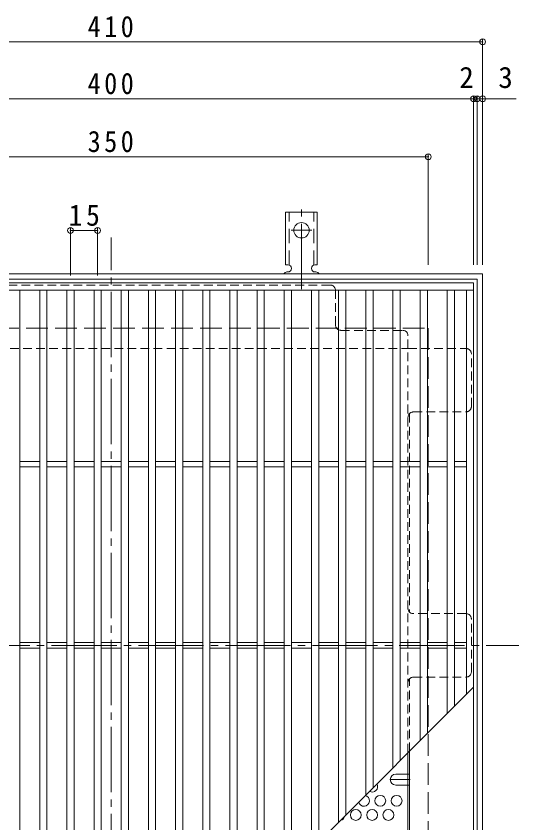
# Model space of a CAD drawing. Units: millimetres at full size, sheet at 1:4; details may follow other scales. Extents: x -837 to 1009, y -780 to 790.
# Drawn here: x -547.2 to -269.7, y 345.2 to 790.3 of the extents above; entities that cross this region are included whole.
import ezdxf
from ezdxf.enums import TextEntityAlignment as Align

# ---------------------------------------------------------------- set-up
doc = ezdxf.new("R2010")
doc.units = ezdxf.units.MM
doc.header["$LTSCALE"] = 4
doc.header["$PDMODE"] = 32
doc.header["$PDSIZE"] = 3.2
for name, pattern in [('CHAIN1', [8, 5, -1, 1, -1]), ('CHAIN2', [12, 9, -1, 1, -1]), ('DASHED1', [1.8, 1.2, -0.6]), ('DASHED2', [3, 2, -1]), ('DASHED3', [4, 3, -1])]:
    doc.linetypes.add(name, pattern=pattern)
for name, color, linetype, lineweight in [('A-1_躯体', 2, 'Continuous', 9), ('A-2_仕上', 3, 'Continuous', 9), ('A-4_その他', 7, 'Continuous', 9), ('A-6_寸法', 2, 'Continuous', 9), ('A-7_ハッチ', 2, 'Continuous', 9), ('A-8_記号', 2, 'Continuous', 9), ('A-A_ﾊｯﾁ-ﾜｸ', 3, 'Continuous', 9)]:
    doc.layers.add(name, color=color, linetype=linetype, lineweight=lineweight)
doc.styles.add('ＭＳ ゴシック', font='')
doc.styles.get('ＭＳ ゴシック').set_extended_font_data('MS Gothic')

msp = doc.modelspace()

# ---------------------------------------------------------------- linework, layer by layer
at = {"layer": 'A-1_躯体'}
for points in [[(-699.713, 238.162), (-699.713, 648.162), (-289.713, 648.162), (-289.713, 238.162)], [(-696.713, 241.162), (-696.713, 645.162), (-292.713, 645.162), (-292.713, 241.162)]]:
    msp.add_lwpolyline(points, close=True, dxfattribs=at)
at = {"layer": 'A-1_躯体', "linetype": 'DASHED3'}
msp.add_lwpolyline([(-669.713, 268.162), (-669.713, 618.162), (-319.713, 618.162), (-319.713, 268.162)], close=True, dxfattribs=at)
at = {"layer": 'A-2_仕上'}
for p, q in [((-694.713, 639.162), (-294.713, 639.162)), ((-545.213, 247.162), (-545.213, 639.162)), ((-534.213, 247.162), (-534.213, 639.162)), ((-530.213, 247.162), (-530.213, 639.162)), ((-519.213, 247.162), (-519.213, 639.162)), ((-515.213, 247.162), (-515.213, 639.162)), ((-504.213, 247.162), (-504.213, 639.162)), ((-500.213, 247.162), (-500.213, 639.162)), ((-489.213, 247.162), (-489.213, 639.162)), ((-485.213, 247.162), (-485.213, 639.162)), ((-474.213, 247.162), (-474.213, 639.162)), ((-470.213, 247.162), (-470.213, 639.162)), ((-459.213, 255.662), (-459.213, 639.162)), ((-455.213, 259.662), (-455.213, 639.162)), ((-444.213, 270.662), (-444.213, 639.162)), ((-440.213, 274.662), (-440.213, 639.162)), ((-429.213, 285.662), (-429.213, 639.162)), ((-425.213, 289.662), (-425.213, 639.162)), ((-414.213, 300.662), (-414.213, 639.162)), ((-410.213, 304.662), (-410.213, 639.162)), ((-399.213, 315.662), (-399.213, 639.162)), ((-395.213, 319.662), (-395.213, 639.162)), ((-384.213, 330.662), (-384.213, 639.162)), ((-380.213, 334.662), (-380.213, 639.162)), ((-369.213, 345.662), (-369.213, 639.162)), ((-365.213, 349.662), (-365.213, 639.162)), ((-354.213, 360.662), (-354.213, 639.162)), ((-350.213, 364.662), (-350.213, 639.162)), ((-339.213, 375.662), (-339.213, 639.162)), ((-335.213, 379.662), (-335.213, 639.162)), ((-324.213, 390.662), (-324.213, 639.162)), ((-320.213, 394.662), (-320.213, 639.162)), ((-309.213, 405.662), (-309.213, 639.162)), ((-305.213, 409.662), (-305.213, 639.162)), ((-298.713, 639.162), (-298.713, 416.162)), ((-545.213, 544.662), (-534.213, 544.662)), ((-530.213, 544.662), (-519.213, 544.662)), ((-515.213, 544.662), (-504.213, 544.662)), ((-500.213, 544.662), (-489.213, 544.662)), ((-485.213, 544.662), (-474.213, 544.662)), ((-470.213, 544.662), (-459.213, 544.662)), ((-455.213, 544.662), (-444.213, 544.662)), ((-440.213, 544.662), (-429.213, 544.662)), ((-425.213, 544.662), (-414.213, 544.662)), ((-410.213, 544.662), (-399.213, 544.662)), ((-395.213, 544.662), (-384.213, 544.662)), ((-380.213, 544.662), (-369.213, 544.662)), ((-365.213, 544.662), (-354.213, 544.662)), ((-350.213, 544.662), (-339.213, 544.662)), ((-335.213, 544.662), (-324.213, 544.662)), ((-320.213, 544.662), (-309.213, 544.662)), ((-305.213, 544.662), (-298.713, 544.662)), ((-545.213, 541.662), (-534.213, 541.662)), ((-530.213, 541.662), (-519.213, 541.662)), ((-515.213, 541.662), (-504.213, 541.662)), ((-500.213, 541.662), (-489.213, 541.662)), ((-485.213, 541.662), (-474.213, 541.662)), ((-470.213, 541.662), (-459.213, 541.662)), ((-455.213, 541.662), (-444.213, 541.662)), ((-440.213, 541.662), (-429.213, 541.662)), ((-425.213, 541.662), (-414.213, 541.662)), ((-410.213, 541.662), (-399.213, 541.662)), ((-395.213, 541.662), (-384.213, 541.662)), ((-380.213, 541.662), (-369.213, 541.662)), ((-365.213, 541.662), (-354.213, 541.662)), ((-350.213, 541.662), (-339.213, 541.662)), ((-335.213, 541.662), (-324.213, 541.662)), ((-320.213, 541.662), (-309.213, 541.662)), ((-305.213, 541.662), (-298.713, 541.662)), ((-545.213, 444.662), (-534.213, 444.662)), ((-545.213, 441.662), (-534.213, 441.662)), ((-530.213, 444.662), (-519.213, 444.662)), ((-530.213, 441.662), (-519.213, 441.662)), ((-515.213, 444.662), (-504.213, 444.662)), ((-515.213, 441.662), (-504.213, 441.662)), ((-500.213, 444.662), (-489.213, 444.662)), ((-500.213, 441.662), (-489.213, 441.662)), ((-485.213, 444.662), (-474.213, 444.662)), ((-485.213, 441.662), (-474.213, 441.662)), ((-470.213, 444.662), (-459.213, 444.662)), ((-470.213, 441.662), (-459.213, 441.662)), ((-455.213, 444.662), (-444.213, 444.662)), ((-455.213, 441.662), (-444.213, 441.662)), ((-440.213, 444.662), (-429.213, 444.662)), ((-440.213, 441.662), (-429.213, 441.662)), ((-425.213, 444.662), (-414.213, 444.662)), ((-425.213, 441.662), (-414.213, 441.662)), ((-410.213, 444.662), (-399.213, 444.662)), ((-410.213, 441.662), (-399.213, 441.662)), ((-395.213, 444.662), (-384.213, 444.662)), ((-395.213, 441.662), (-384.213, 441.662)), ((-380.213, 444.662), (-369.213, 444.662)), ((-380.213, 441.662), (-369.213, 441.662)), ((-365.213, 444.662), (-354.213, 444.662)), ((-365.213, 441.662), (-354.213, 441.662)), ((-350.213, 444.662), (-339.213, 444.662)), ((-350.213, 441.662), (-339.213, 441.662)), ((-335.213, 444.662), (-324.213, 444.662)), ((-335.213, 441.662), (-324.213, 441.662)), ((-320.213, 444.662), (-309.213, 444.662)), ((-320.213, 441.662), (-309.213, 441.662)), ((-305.213, 444.662), (-298.713, 444.662)), ((-305.213, 441.662), (-298.713, 441.662)), ((-294.713, 420.162), (-471.713, 243.162))]:
    msp.add_line(p, q, dxfattribs=at)
msp.add_lwpolyline([(-694.713, 243.162), (-694.713, 643.162), (-294.713, 643.162), (-294.713, 243.162)], close=True, dxfattribs=at)
at = {"layer": 'A-4_その他'}
for p, q in [((-699.713, 776.125), (-289.713, 776.125)), ((-289.713, 777.325), (-289.713, 653.162)), ((-694.713, 744.737), (-294.713, 744.737)), ((-294.713, 745.937), (-294.713, 653.162)), ((-294.713, 744.737), (-292.713, 744.737)), ((-292.713, 745.937), (-292.713, 653.162)), ((-292.713, 744.737), (-271.196, 744.737)), ((-669.713, 712.741), (-319.713, 712.741)), ((-319.713, 713.941), (-319.713, 653.162)), ((-517.213, 673.268), (-517.213, 647.162)), ((-502.213, 672.068), (-517.213, 672.068)), ((-502.213, 673.268), (-502.213, 647.162))]:
    msp.add_line(p, q, dxfattribs=at)
for p in [(-289.713, 776.125), (-294.713, 744.737), (-292.713, 744.737), (-289.713, 744.737), (-319.713, 712.741), (-517.213, 672.068), (-502.213, 672.068)]:
    msp.add_point(p, dxfattribs=at)
at = {"layer": 'A-6_寸法'}
for centre in [(-346.213, 357.426), (-337.213, 357.426), (-359.713, 349.631), (-350.713, 349.631), (-341.713, 349.631)]:
    msp.add_circle(centre, 3, dxfattribs=at)
for centre, start, end in [((-350.713, 365.22), 239.43443, 30.56557), ((-355.213, 357.426), 193.18453, 76.81547), ((-368.713, 349.631), 279.85302, 350.14698)]:
    msp.add_arc(centre, 3, start, end, dxfattribs=at)
at = {"layer": 'A-7_ハッチ', "linetype": 'CHAIN2'}
for p, q in [((-494.713, 218.162), (-494.713, 668.162)), ((-719.713, 443.162), (-269.713, 443.162))]:
    msp.add_line(p, q, dxfattribs=at)
at = {"layer": 'A-7_ハッチ', "linetype": 'DASHED1'}
for p, q in [((-373.914, 641.966), (-615.512, 641.966)), ((-370.914, 619.966), (-370.914, 638.966)), ((-367.914, 616.966), (-333.913, 616.966)), ((-330.913, 383.962), (-330.913, 613.966)), ((-658.513, 606.966), (-330.913, 606.966)), ((-330.913, 606.966), (-298.909, 606.966)), ((-295.909, 574.965), (-295.909, 603.966)), ((-330.113, 571.009), (-330.113, 461.623)), ((-327.913, 571.965), (-298.909, 571.965)), ((-298.909, 460.663), (-327.913, 460.663)), ((-295.909, 428.662), (-295.909, 457.663)), ((-330.113, 384.762), (-330.113, 424.701)), ((-327.913, 425.662), (-298.909, 425.662)), ((-330.913, 372.117), (-330.113, 372.117)), ((-330.913, 366.117), (-330.113, 366.117))]:
    msp.add_line(p, q, dxfattribs=at)
at = {"layer": 'A-7_ハッチ'}
for p, q in [((-330.913, 272.359), (-330.913, 383.962)), ((-330.113, 315.32), (-330.113, 384.762))]:
    msp.add_line(p, q, dxfattribs=at)
at = {"layer": 'A-7_ハッチ', "linetype": 'DASHED1'}
for centre, start, end in [((-373.914, 638.966), 0, 90), ((-367.914, 619.966), 180, 270), ((-333.913, 613.966), 0, 90), ((-298.909, 603.966), 0, 90), ((-298.909, 574.965), 270, 0), ((-327.913, 568.965), 90, 180), ((-327.913, 463.663), 180, 270), ((-298.909, 457.663), 0, 90), ((-298.909, 428.662), 270, 0), ((-327.913, 422.662), 90, 180)]:
    msp.add_arc(centre, 3, start, end, dxfattribs=at)
at = {"layer": 'A-8_記号'}
for p, q in [((-337.713, 372.117), (-330.913, 372.117)), ((-337.713, 366.117), (-330.913, 366.117))]:
    msp.add_line(p, q, dxfattribs=at)
at = {"layer": 'A-8_記号', "linetype": 'CHAIN1'}
msp.add_line((-329.713, 369.117), (-340.713, 369.117), dxfattribs=at)
at = {"layer": 'A-8_記号'}
msp.add_arc((-337.713, 369.117), 3, 90, 270, dxfattribs=at)
at = {"layer": 'A-A_ﾊｯﾁ-ﾜｸ', "color": 7, "linetype": 'CHAIN2'}
for p, q in [((-389.713, 639.694), (-389.713, 687.095)), ((-395.489, 672.162), (-383.937, 672.162))]:
    msp.add_line(p, q, dxfattribs=at)
at = {"layer": 'A-A_ﾊｯﾁ-ﾜｸ'}
for p, q in [((-398.463, 653.162), (-398.463, 682.162)), ((-380.963, 682.162), (-398.463, 682.162)), ((-380.963, 653.162), (-380.963, 682.162)), ((-398.463, 653.162), (-397.213, 653.162)), ((-380.963, 653.162), (-382.213, 653.162)), ((-397.713, 649.162), (-397.213, 649.162)), ((-382.218, 649.162), (-381.704, 649.162))]:
    msp.add_line(p, q, dxfattribs=at)
at = {"layer": 'A-A_ﾊｯﾁ-ﾜｸ', "linetype": 'DASHED2'}
for p, q in [((-396.463, 653.016), (-396.463, 682.162)), ((-382.963, 653.016), (-382.963, 682.162))]:
    msp.add_line(p, q, dxfattribs=at)
at = {"layer": 'A-A_ﾊｯﾁ-ﾜｸ'}
msp.add_circle((-389.713, 672.162), 4.25, dxfattribs=at)
for centre, start, end in [((-397.213, 651.162), 270, 90), ((-382.213, 651.162), 90, 269.86671), ((-397.713, 647.162), 90.27597, 150.00049), ((-381.713, 647.162), 29.99928, 89.75838)]:
    msp.add_arc(centre, 2, start, end, dxfattribs=at)

# ---------------------------------------------------------------- texts
at = {"layer": 'A-4_その他', "color": 2, "style": 'ＭＳ ゴシック'}
for s, p in [('2', (-302.576, 747.137)), ('3', (-281.057, 747.137))]:
    msp.add_text(s, height=11.73, dxfattribs=at).set_placement(p, align=Align.BOTTOM_LEFT)
at = {"layer": 'A-4_その他', "color": 2, "char_height": 11.73, "attachment_point": 7, "style": 'ＭＳ ゴシック'}
for s, insert in [('\\T1.27;\\W0.9;410', (-507.713, 778.525)), ('\\T1.27;\\W0.9;400', (-507.713, 747.137)), ('\\T1.27;\\W0.9;350', (-507.713, 715.141)), ('\\T1.27;\\W0.95;15', (-518.213, 674.468))]:
    msp.add_mtext(s, dxfattribs=dict(at, insert=insert))

doc.saveas('drawing.dxf')
